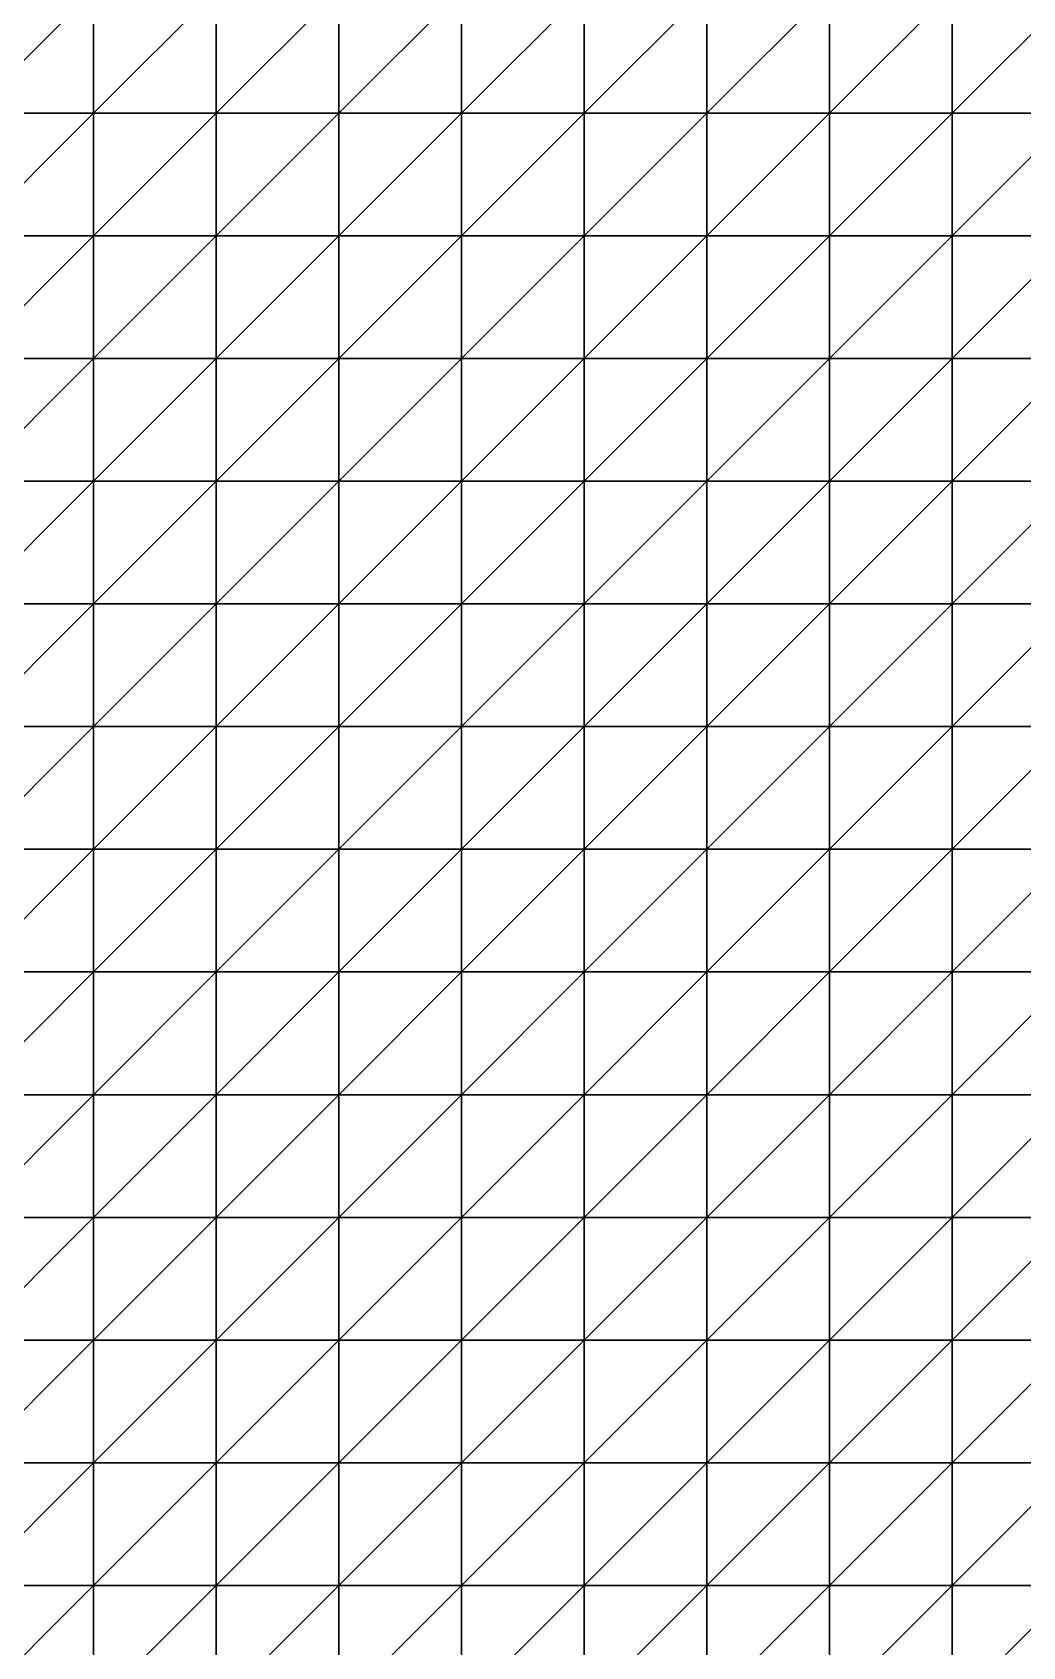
# Model space of a CAD drawing. Extents: x 292020 to 295740, y 4557680 to 4560040.
# Drawn here: x 294390 to 294551.5, y 4558790 to 4559053.2 of the extents above; entities that cross this region are included whole.
import ezdxf

# ---------------------------------------------------------------- set-up
doc = ezdxf.new("R2010")
doc.units = 0
doc.layers.add('RUN201_4_-_RUN201_NODOMAIN5_20X', color=7, linetype='CONTINUOUS')

msp = doc.modelspace()

# ---------------------------------------------------------------- linework, layer by layer
at = {"layer": 'RUN201_4_-_RUN201_NODOMAIN5_20X'}
for points in [[(294380, 4559060, 1800), (294380, 4559040, 1800), (294400, 4559060, 1800)], [(294400, 4559060, 1800), (294380, 4559040, 1800), (294400, 4559040, 1800)], [(294400, 4559060, 1940), (294380, 4559040, 1940), (294380, 4559060, 1940)], [(294400, 4559040, 1940), (294380, 4559040, 1940), (294400, 4559060, 1940)], [(294400, 4559060, 1800), (294400, 4559040, 1800), (294420, 4559060, 1800)], [(294420, 4559060, 1800), (294400, 4559040, 1800), (294420, 4559040, 1800)], [(294420, 4559060, 1940), (294400, 4559040, 1940), (294400, 4559060, 1940)], [(294420, 4559040, 1940), (294400, 4559040, 1940), (294420, 4559060, 1940)], [(294420, 4559060, 1800), (294420, 4559040, 1800), (294440, 4559060, 1800)], [(294440, 4559060, 1800), (294420, 4559040, 1800), (294440, 4559040, 1800)], [(294440, 4559060, 1940), (294420, 4559040, 1940), (294420, 4559060, 1940)], [(294440, 4559040, 1940), (294420, 4559040, 1940), (294440, 4559060, 1940)], [(294440, 4559060, 1800), (294440, 4559040, 1800), (294460, 4559060, 1800)], [(294460, 4559060, 1800), (294440, 4559040, 1800), (294460, 4559040, 1800)], [(294460, 4559060, 1940), (294440, 4559040, 1940), (294440, 4559060, 1940)], [(294460, 4559040, 1940), (294440, 4559040, 1940), (294460, 4559060, 1940)], [(294460, 4559060, 1800), (294460, 4559040, 1800), (294480, 4559060, 1800)], [(294480, 4559060, 1800), (294460, 4559040, 1800), (294480, 4559040, 1800)], [(294480, 4559060, 1940), (294460, 4559040, 1940), (294460, 4559060, 1940)], [(294480, 4559040, 1940), (294460, 4559040, 1940), (294480, 4559060, 1940)], [(294480, 4559060, 1800), (294480, 4559040, 1800), (294500, 4559060, 1800)], [(294500, 4559060, 1800), (294480, 4559040, 1800), (294500, 4559040, 1800)], [(294500, 4559060, 1940), (294480, 4559040, 1940), (294480, 4559060, 1940)], [(294500, 4559040, 1940), (294480, 4559040, 1940), (294500, 4559060, 1940)], [(294500, 4559060, 1800), (294500, 4559040, 1800), (294520, 4559060, 1800)], [(294520, 4559060, 1800), (294500, 4559040, 1800), (294520, 4559040, 1800)], [(294520, 4559060, 1940), (294500, 4559040, 1940), (294500, 4559060, 1940)], [(294520, 4559040, 1940), (294500, 4559040, 1940), (294520, 4559060, 1940)], [(294520, 4559060, 1800), (294520, 4559040, 1800), (294540, 4559060, 1800)], [(294540, 4559060, 1800), (294520, 4559040, 1800), (294540, 4559040, 1800)], [(294540, 4559060, 1940), (294520, 4559040, 1940), (294520, 4559060, 1940)], [(294540, 4559040, 1940), (294520, 4559040, 1940), (294540, 4559060, 1940)], [(294540, 4559060, 1800), (294540, 4559040, 1800), (294560, 4559060, 1800)], [(294560, 4559060, 1800), (294540, 4559040, 1800), (294560, 4559040, 1800)], [(294560, 4559060, 1940), (294540, 4559040, 1940), (294540, 4559060, 1940)], [(294560, 4559040, 1940), (294540, 4559040, 1940), (294560, 4559060, 1940)], [(294380, 4559040, 1780), (294380, 4559020, 1780), (294400, 4559040, 1780)], [(294400, 4559040, 1780), (294380, 4559020, 1780), (294400, 4559020, 1780)], [(294400, 4559040, 1780), (294380, 4559040, 1800), (294380, 4559040, 1780)], [(294400, 4559040, 1800), (294380, 4559040, 1800), (294400, 4559040, 1780)], [(294400, 4559040, 1940), (294380, 4559020, 1940), (294380, 4559040, 1940)], [(294400, 4559020, 1940), (294380, 4559020, 1940), (294400, 4559040, 1940)], [(294400, 4559040, 1780), (294400, 4559020, 1780), (294420, 4559040, 1780)], [(294420, 4559040, 1780), (294400, 4559020, 1780), (294420, 4559020, 1780)], [(294420, 4559040, 1780), (294400, 4559040, 1800), (294400, 4559040, 1780)], [(294420, 4559040, 1800), (294400, 4559040, 1800), (294420, 4559040, 1780)], [(294420, 4559040, 1940), (294400, 4559020, 1940), (294400, 4559040, 1940)], [(294420, 4559020, 1940), (294400, 4559020, 1940), (294420, 4559040, 1940)], [(294420, 4559040, 1780), (294420, 4559020, 1780), (294440, 4559040, 1780)], [(294440, 4559040, 1780), (294420, 4559020, 1780), (294440, 4559020, 1780)], [(294440, 4559040, 1780), (294420, 4559040, 1800), (294420, 4559040, 1780)], [(294440, 4559040, 1800), (294420, 4559040, 1800), (294440, 4559040, 1780)], [(294440, 4559040, 1940), (294420, 4559020, 1940), (294420, 4559040, 1940)], [(294440, 4559020, 1940), (294420, 4559020, 1940), (294440, 4559040, 1940)], [(294440, 4559040, 1780), (294440, 4559020, 1780), (294460, 4559040, 1780)], [(294460, 4559040, 1780), (294440, 4559020, 1780), (294460, 4559020, 1780)], [(294460, 4559040, 1780), (294440, 4559040, 1800), (294440, 4559040, 1780)], [(294460, 4559040, 1800), (294440, 4559040, 1800), (294460, 4559040, 1780)], [(294460, 4559040, 1940), (294440, 4559020, 1940), (294440, 4559040, 1940)], [(294460, 4559020, 1940), (294440, 4559020, 1940), (294460, 4559040, 1940)], [(294460, 4559040, 1780), (294460, 4559020, 1780), (294480, 4559040, 1780)], [(294480, 4559040, 1780), (294460, 4559020, 1780), (294480, 4559020, 1780)], [(294480, 4559040, 1780), (294460, 4559040, 1800), (294460, 4559040, 1780)], [(294480, 4559040, 1800), (294460, 4559040, 1800), (294480, 4559040, 1780)], [(294480, 4559040, 1940), (294460, 4559020, 1940), (294460, 4559040, 1940)], [(294480, 4559020, 1940), (294460, 4559020, 1940), (294480, 4559040, 1940)], [(294480, 4559040, 1780), (294480, 4559020, 1780), (294500, 4559040, 1780)], [(294500, 4559040, 1780), (294480, 4559020, 1780), (294500, 4559020, 1780)], [(294500, 4559040, 1780), (294480, 4559040, 1800), (294480, 4559040, 1780)], [(294500, 4559040, 1800), (294480, 4559040, 1800), (294500, 4559040, 1780)], [(294500, 4559040, 1940), (294480, 4559020, 1940), (294480, 4559040, 1940)], [(294500, 4559020, 1940), (294480, 4559020, 1940), (294500, 4559040, 1940)], [(294500, 4559020, 1780), (294500, 4559020, 1800), (294500, 4559040, 1780)], [(294500, 4559040, 1780), (294500, 4559020, 1800), (294500, 4559040, 1800)], [(294500, 4559040, 1800), (294500, 4559020, 1800), (294520, 4559040, 1800)], [(294520, 4559040, 1800), (294500, 4559020, 1800), (294520, 4559020, 1800)], [(294520, 4559040, 1940), (294500, 4559020, 1940), (294500, 4559040, 1940)], [(294520, 4559020, 1940), (294500, 4559020, 1940), (294520, 4559040, 1940)], [(294520, 4559040, 1800), (294520, 4559020, 1800), (294540, 4559040, 1800)], [(294540, 4559040, 1800), (294520, 4559020, 1800), (294540, 4559020, 1800)], [(294540, 4559040, 1940), (294520, 4559020, 1940), (294520, 4559040, 1940)], [(294540, 4559020, 1940), (294520, 4559020, 1940), (294540, 4559040, 1940)], [(294540, 4559040, 1800), (294540, 4559020, 1800), (294560, 4559040, 1800)], [(294560, 4559040, 1800), (294540, 4559020, 1800), (294560, 4559020, 1800)], [(294560, 4559040, 1940), (294540, 4559020, 1940), (294540, 4559040, 1940)], [(294560, 4559020, 1940), (294540, 4559020, 1940), (294560, 4559040, 1940)], [(294380, 4559020, 1780), (294380, 4559000, 1780), (294400, 4559020, 1780)], [(294400, 4559020, 1780), (294380, 4559000, 1780), (294400, 4559000, 1780)], [(294400, 4559020, 1940), (294380, 4559000, 1940), (294380, 4559020, 1940)], [(294400, 4559000, 1940), (294380, 4559000, 1940), (294400, 4559020, 1940)], [(294400, 4559020, 1780), (294400, 4559000, 1780), (294420, 4559020, 1780)], [(294420, 4559020, 1780), (294400, 4559000, 1780), (294420, 4559000, 1780)], [(294420, 4559020, 1940), (294400, 4559000, 1940), (294400, 4559020, 1940)], [(294420, 4559000, 1940), (294400, 4559000, 1940), (294420, 4559020, 1940)], [(294420, 4559000, 1780), (294420, 4559000, 1800), (294420, 4559020, 1780)], [(294420, 4559020, 1780), (294420, 4559000, 1800), (294420, 4559020, 1800)], [(294420, 4559020, 1780), (294420, 4559020, 1800), (294440, 4559020, 1780)], [(294440, 4559020, 1780), (294420, 4559020, 1800), (294440, 4559020, 1800)], [(294420, 4559020, 1800), (294420, 4559000, 1800), (294440, 4559020, 1800)], [(294440, 4559020, 1800), (294420, 4559000, 1800), (294440, 4559000, 1800)], [(294440, 4559020, 1940), (294420, 4559000, 1940), (294420, 4559020, 1940)], [(294440, 4559000, 1940), (294420, 4559000, 1940), (294440, 4559020, 1940)], [(294440, 4559020, 1780), (294440, 4559020, 1800), (294460, 4559020, 1780)], [(294460, 4559020, 1780), (294440, 4559020, 1800), (294460, 4559020, 1800)], [(294440, 4559020, 1800), (294440, 4559000, 1800), (294460, 4559020, 1800)], [(294460, 4559020, 1800), (294440, 4559000, 1800), (294460, 4559000, 1800)], [(294460, 4559020, 1940), (294440, 4559000, 1940), (294440, 4559020, 1940)], [(294460, 4559000, 1940), (294440, 4559000, 1940), (294460, 4559020, 1940)], [(294460, 4559020, 1780), (294460, 4559020, 1800), (294480, 4559020, 1780)], [(294480, 4559020, 1780), (294460, 4559020, 1800), (294480, 4559020, 1800)], [(294460, 4559020, 1800), (294460, 4559000, 1800), (294480, 4559020, 1800)], [(294480, 4559020, 1800), (294460, 4559000, 1800), (294480, 4559000, 1800)], [(294480, 4559020, 1940), (294460, 4559000, 1940), (294460, 4559020, 1940)], [(294480, 4559000, 1940), (294460, 4559000, 1940), (294480, 4559020, 1940)], [(294480, 4559020, 1780), (294480, 4559020, 1800), (294500, 4559020, 1780)], [(294500, 4559020, 1780), (294480, 4559020, 1800), (294500, 4559020, 1800)], [(294480, 4559020, 1800), (294480, 4559000, 1800), (294500, 4559020, 1800)], [(294500, 4559020, 1800), (294480, 4559000, 1800), (294500, 4559000, 1800)], [(294500, 4559020, 1940), (294480, 4559000, 1940), (294480, 4559020, 1940)], [(294500, 4559000, 1940), (294480, 4559000, 1940), (294500, 4559020, 1940)], [(294500, 4559020, 1800), (294500, 4559000, 1800), (294520, 4559020, 1800)], [(294520, 4559020, 1800), (294500, 4559000, 1800), (294520, 4559000, 1800)], [(294520, 4559020, 1940), (294500, 4559000, 1940), (294500, 4559020, 1940)], [(294520, 4559000, 1940), (294500, 4559000, 1940), (294520, 4559020, 1940)], [(294520, 4559020, 1800), (294520, 4559000, 1800), (294540, 4559020, 1800)], [(294540, 4559020, 1800), (294520, 4559000, 1800), (294540, 4559000, 1800)], [(294540, 4559020, 1940), (294520, 4559000, 1940), (294520, 4559020, 1940)], [(294540, 4559000, 1940), (294520, 4559000, 1940), (294540, 4559020, 1940)], [(294540, 4559020, 1800), (294540, 4559000, 1800), (294560, 4559020, 1800)], [(294560, 4559020, 1800), (294540, 4559000, 1800), (294560, 4559000, 1800)], [(294560, 4559020, 1940), (294540, 4559000, 1940), (294540, 4559020, 1940)], [(294560, 4559000, 1940), (294540, 4559000, 1940), (294560, 4559020, 1940)], [(294380, 4559000, 1780), (294380, 4558980, 1780), (294400, 4559000, 1780)], [(294400, 4559000, 1780), (294380, 4558980, 1780), (294400, 4558980, 1780)], [(294400, 4559000, 1940), (294380, 4558980, 1940), (294380, 4559000, 1940)], [(294400, 4558980, 1940), (294380, 4558980, 1940), (294400, 4559000, 1940)], [(294400, 4559000, 1780), (294400, 4558980, 1780), (294420, 4559000, 1780)], [(294420, 4559000, 1780), (294400, 4558980, 1780), (294420, 4558980, 1780)], [(294420, 4559000, 1940), (294400, 4558980, 1940), (294400, 4559000, 1940)], [(294420, 4558980, 1940), (294400, 4558980, 1940), (294420, 4559000, 1940)], [(294420, 4559000, 1780), (294420, 4558980, 1780), (294440, 4559000, 1780)], [(294440, 4559000, 1780), (294420, 4558980, 1780), (294440, 4558980, 1780)], [(294440, 4559000, 1780), (294420, 4559000, 1800), (294420, 4559000, 1780)], [(294440, 4559000, 1800), (294420, 4559000, 1800), (294440, 4559000, 1780)], [(294440, 4559000, 1940), (294420, 4558980, 1940), (294420, 4559000, 1940)], [(294440, 4558980, 1940), (294420, 4558980, 1940), (294440, 4559000, 1940)], [(294440, 4559000, 1780), (294440, 4558980, 1780), (294460, 4559000, 1780)], [(294460, 4559000, 1780), (294440, 4558980, 1780), (294460, 4558980, 1780)], [(294460, 4559000, 1780), (294440, 4559000, 1800), (294440, 4559000, 1780)], [(294460, 4559000, 1800), (294440, 4559000, 1800), (294460, 4559000, 1780)], [(294460, 4559000, 1940), (294440, 4558980, 1940), (294440, 4559000, 1940)], [(294460, 4558980, 1940), (294440, 4558980, 1940), (294460, 4559000, 1940)], [(294460, 4559000, 1780), (294460, 4558980, 1780), (294480, 4559000, 1780)], [(294480, 4559000, 1780), (294460, 4558980, 1780), (294480, 4558980, 1780)], [(294480, 4559000, 1780), (294460, 4559000, 1800), (294460, 4559000, 1780)], [(294480, 4559000, 1800), (294460, 4559000, 1800), (294480, 4559000, 1780)], [(294480, 4559000, 1940), (294460, 4558980, 1940), (294460, 4559000, 1940)], [(294480, 4558980, 1940), (294460, 4558980, 1940), (294480, 4559000, 1940)], [(294480, 4559000, 1780), (294480, 4558980, 1780), (294500, 4559000, 1780)], [(294500, 4559000, 1780), (294480, 4558980, 1780), (294500, 4558980, 1780)], [(294500, 4559000, 1780), (294480, 4559000, 1800), (294480, 4559000, 1780)], [(294500, 4559000, 1800), (294480, 4559000, 1800), (294500, 4559000, 1780)], [(294500, 4559000, 1940), (294480, 4558980, 1940), (294480, 4559000, 1940)], [(294500, 4558980, 1940), (294480, 4558980, 1940), (294500, 4559000, 1940)], [(294500, 4559000, 1780), (294500, 4558980, 1780), (294520, 4559000, 1780)], [(294520, 4559000, 1780), (294500, 4558980, 1780), (294520, 4558980, 1780)], [(294520, 4559000, 1780), (294500, 4559000, 1800), (294500, 4559000, 1780)], [(294520, 4559000, 1800), (294500, 4559000, 1800), (294520, 4559000, 1780)], [(294520, 4559000, 1940), (294500, 4558980, 1940), (294500, 4559000, 1940)], [(294520, 4558980, 1940), (294500, 4558980, 1940), (294520, 4559000, 1940)], [(294520, 4558980, 1780), (294520, 4558980, 1800), (294520, 4559000, 1780)], [(294520, 4559000, 1780), (294520, 4558980, 1800), (294520, 4559000, 1800)], [(294520, 4559000, 1800), (294520, 4558980, 1800), (294540, 4559000, 1800)], [(294540, 4559000, 1800), (294520, 4558980, 1800), (294540, 4558980, 1800)], [(294540, 4559000, 1940), (294520, 4558980, 1940), (294520, 4559000, 1940)], [(294540, 4558980, 1940), (294520, 4558980, 1940), (294540, 4559000, 1940)], [(294540, 4559000, 1800), (294540, 4558980, 1800), (294560, 4559000, 1800)], [(294560, 4559000, 1800), (294540, 4558980, 1800), (294560, 4558980, 1800)], [(294560, 4559000, 1940), (294540, 4558980, 1940), (294540, 4559000, 1940)], [(294560, 4558980, 1940), (294540, 4558980, 1940), (294560, 4559000, 1940)], [(294380, 4558980, 1780), (294380, 4558960, 1780), (294400, 4558980, 1780)], [(294400, 4558980, 1780), (294380, 4558960, 1780), (294400, 4558960, 1780)], [(294400, 4558980, 1940), (294380, 4558960, 1940), (294380, 4558980, 1940)], [(294400, 4558960, 1940), (294380, 4558960, 1940), (294400, 4558980, 1940)], [(294400, 4558980, 1780), (294400, 4558960, 1780), (294420, 4558980, 1780)], [(294420, 4558980, 1780), (294400, 4558960, 1780), (294420, 4558960, 1780)], [(294420, 4558980, 1940), (294400, 4558960, 1940), (294400, 4558980, 1940)], [(294420, 4558960, 1940), (294400, 4558960, 1940), (294420, 4558980, 1940)], [(294420, 4558980, 1780), (294420, 4558960, 1780), (294440, 4558980, 1780)], [(294440, 4558980, 1780), (294420, 4558960, 1780), (294440, 4558960, 1780)], [(294440, 4558980, 1940), (294420, 4558960, 1940), (294420, 4558980, 1940)], [(294440, 4558960, 1940), (294420, 4558960, 1940), (294440, 4558980, 1940)], [(294440, 4558980, 1780), (294440, 4558960, 1780), (294460, 4558980, 1780)], [(294460, 4558980, 1780), (294440, 4558960, 1780), (294460, 4558960, 1780)], [(294460, 4558980, 1940), (294440, 4558960, 1940), (294440, 4558980, 1940)], [(294460, 4558960, 1940), (294440, 4558960, 1940), (294460, 4558980, 1940)], [(294460, 4558980, 1780), (294460, 4558960, 1780), (294480, 4558980, 1780)], [(294480, 4558980, 1780), (294460, 4558960, 1780), (294480, 4558960, 1780)], [(294480, 4558980, 1940), (294460, 4558960, 1940), (294460, 4558980, 1940)], [(294480, 4558960, 1940), (294460, 4558960, 1940), (294480, 4558980, 1940)], [(294480, 4558980, 1780), (294480, 4558960, 1780), (294500, 4558980, 1780)], [(294500, 4558980, 1780), (294480, 4558960, 1780), (294500, 4558960, 1780)], [(294500, 4558980, 1940), (294480, 4558960, 1940), (294480, 4558980, 1940)], [(294500, 4558960, 1940), (294480, 4558960, 1940), (294500, 4558980, 1940)], [(294500, 4558980, 1780), (294500, 4558960, 1780), (294520, 4558980, 1780)], [(294520, 4558980, 1780), (294500, 4558960, 1780), (294520, 4558960, 1780)], [(294520, 4558980, 1940), (294500, 4558960, 1940), (294500, 4558980, 1940)], [(294520, 4558960, 1940), (294500, 4558960, 1940), (294520, 4558980, 1940)], [(294520, 4558980, 1780), (294520, 4558960, 1780), (294540, 4558980, 1780)], [(294540, 4558980, 1780), (294520, 4558960, 1780), (294540, 4558960, 1780)], [(294540, 4558980, 1780), (294520, 4558980, 1800), (294520, 4558980, 1780)], [(294540, 4558980, 1800), (294520, 4558980, 1800), (294540, 4558980, 1780)], [(294540, 4558980, 1940), (294520, 4558960, 1940), (294520, 4558980, 1940)], [(294540, 4558960, 1940), (294520, 4558960, 1940), (294540, 4558980, 1940)], [(294540, 4558980, 1780), (294540, 4558960, 1780), (294560, 4558980, 1780)], [(294560, 4558980, 1780), (294540, 4558960, 1780), (294560, 4558960, 1780)], [(294560, 4558980, 1780), (294540, 4558980, 1800), (294540, 4558980, 1780)], [(294560, 4558980, 1800), (294540, 4558980, 1800), (294560, 4558980, 1780)], [(294560, 4558980, 1940), (294540, 4558960, 1940), (294540, 4558980, 1940)], [(294560, 4558960, 1940), (294540, 4558960, 1940), (294560, 4558980, 1940)], [(294380, 4558960, 1780), (294380, 4558940, 1780), (294400, 4558960, 1780)], [(294400, 4558960, 1780), (294380, 4558940, 1780), (294400, 4558940, 1780)], [(294400, 4558960, 1940), (294380, 4558940, 1940), (294380, 4558960, 1940)], [(294400, 4558940, 1940), (294380, 4558940, 1940), (294400, 4558960, 1940)], [(294400, 4558960, 1780), (294400, 4558940, 1780), (294420, 4558960, 1780)], [(294420, 4558960, 1780), (294400, 4558940, 1780), (294420, 4558940, 1780)], [(294420, 4558960, 1940), (294400, 4558940, 1940), (294400, 4558960, 1940)], [(294420, 4558940, 1940), (294400, 4558940, 1940), (294420, 4558960, 1940)], [(294420, 4558960, 1780), (294420, 4558940, 1780), (294440, 4558960, 1780)], [(294440, 4558960, 1780), (294420, 4558940, 1780), (294440, 4558940, 1780)], [(294440, 4558960, 1940), (294420, 4558940, 1940), (294420, 4558960, 1940)], [(294440, 4558940, 1940), (294420, 4558940, 1940), (294440, 4558960, 1940)], [(294440, 4558960, 1780), (294440, 4558940, 1780), (294460, 4558960, 1780)], [(294460, 4558960, 1780), (294440, 4558940, 1780), (294460, 4558940, 1780)], [(294460, 4558960, 1940), (294440, 4558940, 1940), (294440, 4558960, 1940)], [(294460, 4558940, 1940), (294440, 4558940, 1940), (294460, 4558960, 1940)], [(294460, 4558960, 1780), (294460, 4558940, 1780), (294480, 4558960, 1780)], [(294480, 4558960, 1780), (294460, 4558940, 1780), (294480, 4558940, 1780)], [(294480, 4558960, 1940), (294460, 4558940, 1940), (294460, 4558960, 1940)], [(294480, 4558940, 1940), (294460, 4558940, 1940), (294480, 4558960, 1940)], [(294480, 4558960, 1780), (294480, 4558940, 1780), (294500, 4558960, 1780)], [(294500, 4558960, 1780), (294480, 4558940, 1780), (294500, 4558940, 1780)], [(294500, 4558960, 1940), (294480, 4558940, 1940), (294480, 4558960, 1940)], [(294500, 4558940, 1940), (294480, 4558940, 1940), (294500, 4558960, 1940)], [(294500, 4558960, 1780), (294500, 4558940, 1780), (294520, 4558960, 1780)], [(294520, 4558960, 1780), (294500, 4558940, 1780), (294520, 4558940, 1780)], [(294520, 4558960, 1940), (294500, 4558940, 1940), (294500, 4558960, 1940)], [(294520, 4558940, 1940), (294500, 4558940, 1940), (294520, 4558960, 1940)], [(294520, 4558960, 1780), (294520, 4558940, 1780), (294540, 4558960, 1780)], [(294540, 4558960, 1780), (294520, 4558940, 1780), (294540, 4558940, 1780)], [(294540, 4558960, 1940), (294520, 4558940, 1940), (294520, 4558960, 1940)], [(294540, 4558940, 1940), (294520, 4558940, 1940), (294540, 4558960, 1940)], [(294540, 4558960, 1780), (294540, 4558940, 1780), (294560, 4558960, 1780)], [(294560, 4558960, 1780), (294540, 4558940, 1780), (294560, 4558940, 1780)], [(294560, 4558960, 1940), (294540, 4558940, 1940), (294540, 4558960, 1940)], [(294560, 4558940, 1940), (294540, 4558940, 1940), (294560, 4558960, 1940)], [(294380, 4558940, 1780), (294380, 4558920, 1780), (294400, 4558940, 1780)], [(294400, 4558940, 1780), (294380, 4558920, 1780), (294400, 4558920, 1780)], [(294400, 4558940, 1940), (294380, 4558920, 1940), (294380, 4558940, 1940)], [(294400, 4558920, 1940), (294380, 4558920, 1940), (294400, 4558940, 1940)], [(294400, 4558920, 1780), (294400, 4558920, 1800), (294400, 4558940, 1780)], [(294400, 4558940, 1780), (294400, 4558920, 1800), (294400, 4558940, 1800)], [(294400, 4558940, 1780), (294400, 4558940, 1800), (294420, 4558940, 1780)], [(294420, 4558940, 1780), (294400, 4558940, 1800), (294420, 4558940, 1800)], [(294400, 4558940, 1800), (294400, 4558920, 1800), (294420, 4558940, 1800)], [(294420, 4558940, 1800), (294400, 4558920, 1800), (294420, 4558920, 1800)], [(294420, 4558940, 1940), (294400, 4558920, 1940), (294400, 4558940, 1940)], [(294420, 4558920, 1940), (294400, 4558920, 1940), (294420, 4558940, 1940)], [(294420, 4558940, 1780), (294420, 4558940, 1800), (294440, 4558940, 1780)], [(294440, 4558940, 1780), (294420, 4558940, 1800), (294440, 4558940, 1800)], [(294420, 4558940, 1800), (294420, 4558920, 1800), (294440, 4558940, 1800)], [(294440, 4558940, 1800), (294420, 4558920, 1800), (294440, 4558920, 1800)], [(294440, 4558940, 1940), (294420, 4558920, 1940), (294420, 4558940, 1940)], [(294440, 4558920, 1940), (294420, 4558920, 1940), (294440, 4558940, 1940)], [(294440, 4558940, 1780), (294440, 4558940, 1800), (294460, 4558940, 1780)], [(294460, 4558940, 1780), (294440, 4558940, 1800), (294460, 4558940, 1800)], [(294440, 4558940, 1800), (294440, 4558920, 1800), (294460, 4558940, 1800)], [(294460, 4558940, 1800), (294440, 4558920, 1800), (294460, 4558920, 1800)], [(294460, 4558940, 1940), (294440, 4558920, 1940), (294440, 4558940, 1940)], [(294460, 4558920, 1940), (294440, 4558920, 1940), (294460, 4558940, 1940)], [(294460, 4558940, 1780), (294460, 4558940, 1800), (294480, 4558940, 1780)], [(294480, 4558940, 1780), (294460, 4558940, 1800), (294480, 4558940, 1800)], [(294460, 4558940, 1800), (294460, 4558920, 1800), (294480, 4558940, 1800)], [(294480, 4558940, 1800), (294460, 4558920, 1800), (294480, 4558920, 1800)], [(294480, 4558940, 1940), (294460, 4558920, 1940), (294460, 4558940, 1940)], [(294480, 4558920, 1940), (294460, 4558920, 1940), (294480, 4558940, 1940)], [(294480, 4558940, 1780), (294480, 4558940, 1800), (294500, 4558940, 1780)], [(294500, 4558940, 1780), (294480, 4558940, 1800), (294500, 4558940, 1800)], [(294480, 4558940, 1800), (294480, 4558920, 1800), (294500, 4558940, 1800)], [(294500, 4558940, 1800), (294480, 4558920, 1800), (294500, 4558920, 1800)], [(294500, 4558940, 1940), (294480, 4558920, 1940), (294480, 4558940, 1940)], [(294500, 4558920, 1940), (294480, 4558920, 1940), (294500, 4558940, 1940)], [(294500, 4558940, 1780), (294500, 4558940, 1800), (294520, 4558940, 1780)], [(294520, 4558940, 1780), (294500, 4558940, 1800), (294520, 4558940, 1800)], [(294500, 4558940, 1800), (294500, 4558920, 1800), (294520, 4558940, 1800)], [(294520, 4558940, 1800), (294500, 4558920, 1800), (294520, 4558920, 1800)], [(294520, 4558940, 1940), (294500, 4558920, 1940), (294500, 4558940, 1940)], [(294520, 4558920, 1940), (294500, 4558920, 1940), (294520, 4558940, 1940)], [(294520, 4558940, 1780), (294520, 4558940, 1800), (294540, 4558940, 1780)], [(294540, 4558940, 1780), (294520, 4558940, 1800), (294540, 4558940, 1800)], [(294520, 4558940, 1800), (294520, 4558920, 1800), (294540, 4558940, 1800)], [(294540, 4558940, 1800), (294520, 4558920, 1800), (294540, 4558920, 1800)], [(294540, 4558940, 1940), (294520, 4558920, 1940), (294520, 4558940, 1940)], [(294540, 4558920, 1940), (294520, 4558920, 1940), (294540, 4558940, 1940)], [(294540, 4558940, 1780), (294540, 4558940, 1800), (294560, 4558940, 1780)], [(294560, 4558940, 1780), (294540, 4558940, 1800), (294560, 4558940, 1800)], [(294540, 4558940, 1800), (294540, 4558920, 1800), (294560, 4558940, 1800)], [(294560, 4558940, 1800), (294540, 4558920, 1800), (294560, 4558920, 1800)], [(294560, 4558940, 1940), (294540, 4558920, 1940), (294540, 4558940, 1940)], [(294560, 4558920, 1940), (294540, 4558920, 1940), (294560, 4558940, 1940)], [(294380, 4558920, 1780), (294380, 4558920, 1800), (294400, 4558920, 1780)], [(294400, 4558920, 1780), (294380, 4558920, 1800), (294400, 4558920, 1800)], [(294380, 4558920, 1800), (294380, 4558900, 1800), (294400, 4558920, 1800)], [(294400, 4558920, 1800), (294380, 4558900, 1800), (294400, 4558900, 1800)], [(294400, 4558920, 1940), (294380, 4558900, 1940), (294380, 4558920, 1940)], [(294400, 4558900, 1940), (294380, 4558900, 1940), (294400, 4558920, 1940)], [(294400, 4558920, 1800), (294400, 4558900, 1800), (294420, 4558920, 1800)], [(294420, 4558920, 1800), (294400, 4558900, 1800), (294420, 4558900, 1800)], [(294420, 4558920, 1940), (294400, 4558900, 1940), (294400, 4558920, 1940)], [(294420, 4558900, 1940), (294400, 4558900, 1940), (294420, 4558920, 1940)], [(294420, 4558920, 1800), (294420, 4558900, 1800), (294440, 4558920, 1800)], [(294440, 4558920, 1800), (294420, 4558900, 1800), (294440, 4558900, 1800)], [(294440, 4558920, 1940), (294420, 4558900, 1940), (294420, 4558920, 1940)], [(294440, 4558900, 1940), (294420, 4558900, 1940), (294440, 4558920, 1940)], [(294440, 4558920, 1800), (294440, 4558900, 1800), (294460, 4558920, 1800)], [(294460, 4558920, 1800), (294440, 4558900, 1800), (294460, 4558900, 1800)], [(294460, 4558920, 1940), (294440, 4558900, 1940), (294440, 4558920, 1940)], [(294460, 4558900, 1940), (294440, 4558900, 1940), (294460, 4558920, 1940)], [(294460, 4558920, 1800), (294460, 4558900, 1800), (294480, 4558920, 1800)], [(294480, 4558920, 1800), (294460, 4558900, 1800), (294480, 4558900, 1800)], [(294480, 4558920, 1940), (294460, 4558900, 1940), (294460, 4558920, 1940)], [(294480, 4558900, 1940), (294460, 4558900, 1940), (294480, 4558920, 1940)], [(294480, 4558920, 1800), (294480, 4558900, 1800), (294500, 4558920, 1800)], [(294500, 4558920, 1800), (294480, 4558900, 1800), (294500, 4558900, 1800)], [(294500, 4558920, 1940), (294480, 4558900, 1940), (294480, 4558920, 1940)], [(294500, 4558900, 1940), (294480, 4558900, 1940), (294500, 4558920, 1940)], [(294500, 4558920, 1800), (294500, 4558900, 1800), (294520, 4558920, 1800)], [(294520, 4558920, 1800), (294500, 4558900, 1800), (294520, 4558900, 1800)], [(294520, 4558920, 1940), (294500, 4558900, 1940), (294500, 4558920, 1940)], [(294520, 4558900, 1940), (294500, 4558900, 1940), (294520, 4558920, 1940)], [(294520, 4558920, 1800), (294520, 4558900, 1800), (294540, 4558920, 1800)], [(294540, 4558920, 1800), (294520, 4558900, 1800), (294540, 4558900, 1800)], [(294540, 4558920, 1940), (294520, 4558900, 1940), (294520, 4558920, 1940)], [(294540, 4558900, 1940), (294520, 4558900, 1940), (294540, 4558920, 1940)], [(294540, 4558920, 1800), (294540, 4558900, 1800), (294560, 4558920, 1800)], [(294560, 4558920, 1800), (294540, 4558900, 1800), (294560, 4558900, 1800)], [(294560, 4558920, 1940), (294540, 4558900, 1940), (294540, 4558920, 1940)], [(294560, 4558900, 1940), (294540, 4558900, 1940), (294560, 4558920, 1940)], [(294380, 4558900, 1800), (294380, 4558880, 1800), (294400, 4558900, 1800)], [(294400, 4558900, 1800), (294380, 4558880, 1800), (294400, 4558880, 1800)], [(294400, 4558900, 1940), (294380, 4558880, 1940), (294380, 4558900, 1940)], [(294400, 4558880, 1940), (294380, 4558880, 1940), (294400, 4558900, 1940)], [(294400, 4558900, 1800), (294400, 4558880, 1800), (294420, 4558900, 1800)], [(294420, 4558900, 1800), (294400, 4558880, 1800), (294420, 4558880, 1800)], [(294420, 4558900, 1940), (294400, 4558880, 1940), (294400, 4558900, 1940)], [(294420, 4558880, 1940), (294400, 4558880, 1940), (294420, 4558900, 1940)], [(294420, 4558900, 1800), (294420, 4558880, 1800), (294440, 4558900, 1800)], [(294440, 4558900, 1800), (294420, 4558880, 1800), (294440, 4558880, 1800)], [(294440, 4558900, 1940), (294420, 4558880, 1940), (294420, 4558900, 1940)], [(294440, 4558880, 1940), (294420, 4558880, 1940), (294440, 4558900, 1940)], [(294440, 4558900, 1800), (294440, 4558880, 1800), (294460, 4558900, 1800)], [(294460, 4558900, 1800), (294440, 4558880, 1800), (294460, 4558880, 1800)], [(294460, 4558900, 1940), (294440, 4558880, 1940), (294440, 4558900, 1940)], [(294460, 4558880, 1940), (294440, 4558880, 1940), (294460, 4558900, 1940)], [(294460, 4558900, 1780), (294460, 4558880, 1780), (294480, 4558900, 1780)], [(294480, 4558900, 1780), (294460, 4558880, 1780), (294480, 4558880, 1780)], [(294480, 4558900, 1780), (294460, 4558900, 1800), (294460, 4558900, 1780)], [(294480, 4558900, 1800), (294460, 4558900, 1800), (294480, 4558900, 1780)], [(294460, 4558900, 1780), (294460, 4558880, 1800), (294460, 4558880, 1780)], [(294460, 4558900, 1800), (294460, 4558880, 1800), (294460, 4558900, 1780)], [(294480, 4558900, 1940), (294460, 4558880, 1940), (294460, 4558900, 1940)], [(294480, 4558880, 1940), (294460, 4558880, 1940), (294480, 4558900, 1940)], [(294480, 4558900, 1780), (294480, 4558880, 1780), (294500, 4558900, 1780)], [(294500, 4558900, 1780), (294480, 4558880, 1780), (294500, 4558880, 1780)], [(294500, 4558900, 1780), (294480, 4558900, 1800), (294480, 4558900, 1780)], [(294500, 4558900, 1800), (294480, 4558900, 1800), (294500, 4558900, 1780)], [(294500, 4558900, 1940), (294480, 4558880, 1940), (294480, 4558900, 1940)], [(294500, 4558880, 1940), (294480, 4558880, 1940), (294500, 4558900, 1940)], [(294500, 4558900, 1780), (294500, 4558880, 1780), (294520, 4558900, 1780)], [(294520, 4558900, 1780), (294500, 4558880, 1780), (294520, 4558880, 1780)], [(294520, 4558900, 1780), (294500, 4558900, 1800), (294500, 4558900, 1780)], [(294520, 4558900, 1800), (294500, 4558900, 1800), (294520, 4558900, 1780)], [(294520, 4558900, 1940), (294500, 4558880, 1940), (294500, 4558900, 1940)], [(294520, 4558880, 1940), (294500, 4558880, 1940), (294520, 4558900, 1940)], [(294520, 4558900, 1780), (294520, 4558880, 1780), (294540, 4558900, 1780)], [(294540, 4558900, 1780), (294520, 4558880, 1780), (294540, 4558880, 1780)], [(294540, 4558900, 1780), (294520, 4558900, 1800), (294520, 4558900, 1780)], [(294540, 4558900, 1800), (294520, 4558900, 1800), (294540, 4558900, 1780)], [(294540, 4558900, 1940), (294520, 4558880, 1940), (294520, 4558900, 1940)], [(294540, 4558880, 1940), (294520, 4558880, 1940), (294540, 4558900, 1940)], [(294540, 4558900, 1780), (294540, 4558880, 1780), (294560, 4558900, 1780)], [(294560, 4558900, 1780), (294540, 4558880, 1780), (294560, 4558880, 1780)], [(294560, 4558900, 1780), (294540, 4558900, 1800), (294540, 4558900, 1780)], [(294560, 4558900, 1800), (294540, 4558900, 1800), (294560, 4558900, 1780)], [(294560, 4558900, 1940), (294540, 4558880, 1940), (294540, 4558900, 1940)], [(294560, 4558880, 1940), (294540, 4558880, 1940), (294560, 4558900, 1940)], [(294380, 4558880, 1780), (294380, 4558860, 1780), (294400, 4558880, 1780)], [(294400, 4558880, 1780), (294380, 4558860, 1780), (294400, 4558860, 1780)], [(294400, 4558880, 1780), (294380, 4558880, 1800), (294380, 4558880, 1780)], [(294400, 4558880, 1800), (294380, 4558880, 1800), (294400, 4558880, 1780)], [(294400, 4558880, 1940), (294380, 4558860, 1940), (294380, 4558880, 1940)], [(294400, 4558860, 1940), (294380, 4558860, 1940), (294400, 4558880, 1940)], [(294400, 4558880, 1780), (294400, 4558860, 1780), (294420, 4558880, 1780)], [(294420, 4558880, 1780), (294400, 4558860, 1780), (294420, 4558860, 1780)], [(294420, 4558880, 1780), (294400, 4558880, 1800), (294400, 4558880, 1780)], [(294420, 4558880, 1800), (294400, 4558880, 1800), (294420, 4558880, 1780)], [(294420, 4558880, 1940), (294400, 4558860, 1940), (294400, 4558880, 1940)], [(294420, 4558860, 1940), (294400, 4558860, 1940), (294420, 4558880, 1940)], [(294420, 4558880, 1780), (294420, 4558860, 1780), (294440, 4558880, 1780)], [(294440, 4558880, 1780), (294420, 4558860, 1780), (294440, 4558860, 1780)], [(294440, 4558880, 1780), (294420, 4558880, 1800), (294420, 4558880, 1780)], [(294440, 4558880, 1800), (294420, 4558880, 1800), (294440, 4558880, 1780)], [(294440, 4558880, 1940), (294420, 4558860, 1940), (294420, 4558880, 1940)], [(294440, 4558860, 1940), (294420, 4558860, 1940), (294440, 4558880, 1940)], [(294440, 4558880, 1780), (294440, 4558860, 1780), (294460, 4558880, 1780)], [(294460, 4558880, 1780), (294440, 4558860, 1780), (294460, 4558860, 1780)], [(294460, 4558880, 1780), (294440, 4558880, 1800), (294440, 4558880, 1780)], [(294460, 4558880, 1800), (294440, 4558880, 1800), (294460, 4558880, 1780)], [(294460, 4558880, 1940), (294440, 4558860, 1940), (294440, 4558880, 1940)], [(294460, 4558860, 1940), (294440, 4558860, 1940), (294460, 4558880, 1940)], [(294460, 4558880, 1780), (294460, 4558860, 1780), (294480, 4558880, 1780)], [(294480, 4558880, 1780), (294460, 4558860, 1780), (294480, 4558860, 1780)], [(294480, 4558880, 1940), (294460, 4558860, 1940), (294460, 4558880, 1940)], [(294480, 4558860, 1940), (294460, 4558860, 1940), (294480, 4558880, 1940)], [(294480, 4558880, 1780), (294480, 4558860, 1780), (294500, 4558880, 1780)], [(294500, 4558880, 1780), (294480, 4558860, 1780), (294500, 4558860, 1780)], [(294500, 4558880, 1940), (294480, 4558860, 1940), (294480, 4558880, 1940)], [(294500, 4558860, 1940), (294480, 4558860, 1940), (294500, 4558880, 1940)], [(294500, 4558880, 1780), (294500, 4558860, 1780), (294520, 4558880, 1780)], [(294520, 4558880, 1780), (294500, 4558860, 1780), (294520, 4558860, 1780)], [(294520, 4558880, 1940), (294500, 4558860, 1940), (294500, 4558880, 1940)], [(294520, 4558860, 1940), (294500, 4558860, 1940), (294520, 4558880, 1940)], [(294520, 4558880, 1780), (294520, 4558860, 1780), (294540, 4558880, 1780)], [(294540, 4558880, 1780), (294520, 4558860, 1780), (294540, 4558860, 1780)], [(294540, 4558880, 1940), (294520, 4558860, 1940), (294520, 4558880, 1940)], [(294540, 4558860, 1940), (294520, 4558860, 1940), (294540, 4558880, 1940)], [(294540, 4558880, 1780), (294540, 4558860, 1780), (294560, 4558880, 1780)], [(294560, 4558880, 1780), (294540, 4558860, 1780), (294560, 4558860, 1780)], [(294560, 4558880, 1940), (294540, 4558860, 1940), (294540, 4558880, 1940)], [(294560, 4558860, 1940), (294540, 4558860, 1940), (294560, 4558880, 1940)], [(294380, 4558860, 1780), (294380, 4558840, 1780), (294400, 4558860, 1780)], [(294400, 4558860, 1780), (294380, 4558840, 1780), (294400, 4558840, 1780)], [(294400, 4558860, 1940), (294380, 4558840, 1940), (294380, 4558860, 1940)], [(294400, 4558840, 1940), (294380, 4558840, 1940), (294400, 4558860, 1940)], [(294400, 4558860, 1780), (294400, 4558840, 1780), (294420, 4558860, 1780)], [(294420, 4558860, 1780), (294400, 4558840, 1780), (294420, 4558840, 1780)], [(294420, 4558860, 1940), (294400, 4558840, 1940), (294400, 4558860, 1940)], [(294420, 4558840, 1940), (294400, 4558840, 1940), (294420, 4558860, 1940)], [(294420, 4558860, 1780), (294420, 4558840, 1780), (294440, 4558860, 1780)], [(294440, 4558860, 1780), (294420, 4558840, 1780), (294440, 4558840, 1780)], [(294440, 4558860, 1940), (294420, 4558840, 1940), (294420, 4558860, 1940)], [(294440, 4558840, 1940), (294420, 4558840, 1940), (294440, 4558860, 1940)], [(294440, 4558860, 1780), (294440, 4558840, 1780), (294460, 4558860, 1780)], [(294460, 4558860, 1780), (294440, 4558840, 1780), (294460, 4558840, 1780)], [(294460, 4558860, 1940), (294440, 4558840, 1940), (294440, 4558860, 1940)], [(294460, 4558840, 1940), (294440, 4558840, 1940), (294460, 4558860, 1940)], [(294460, 4558860, 1780), (294460, 4558840, 1780), (294480, 4558860, 1780)], [(294480, 4558860, 1780), (294460, 4558840, 1780), (294480, 4558840, 1780)], [(294480, 4558860, 1940), (294460, 4558840, 1940), (294460, 4558860, 1940)], [(294480, 4558840, 1940), (294460, 4558840, 1940), (294480, 4558860, 1940)], [(294480, 4558860, 1780), (294480, 4558840, 1780), (294500, 4558860, 1780)], [(294500, 4558860, 1780), (294480, 4558840, 1780), (294500, 4558840, 1780)], [(294500, 4558860, 1940), (294480, 4558840, 1940), (294480, 4558860, 1940)], [(294500, 4558840, 1940), (294480, 4558840, 1940), (294500, 4558860, 1940)], [(294500, 4558860, 1780), (294500, 4558840, 1780), (294520, 4558860, 1780)], [(294520, 4558860, 1780), (294500, 4558840, 1780), (294520, 4558840, 1780)], [(294520, 4558860, 1940), (294500, 4558840, 1940), (294500, 4558860, 1940)], [(294520, 4558840, 1940), (294500, 4558840, 1940), (294520, 4558860, 1940)], [(294520, 4558860, 1780), (294520, 4558840, 1780), (294540, 4558860, 1780)], [(294540, 4558860, 1780), (294520, 4558840, 1780), (294540, 4558840, 1780)], [(294540, 4558860, 1940), (294520, 4558840, 1940), (294520, 4558860, 1940)], [(294540, 4558840, 1940), (294520, 4558840, 1940), (294540, 4558860, 1940)], [(294540, 4558860, 1780), (294540, 4558840, 1780), (294560, 4558860, 1780)], [(294560, 4558860, 1780), (294540, 4558840, 1780), (294560, 4558840, 1780)], [(294560, 4558860, 1940), (294540, 4558840, 1940), (294540, 4558860, 1940)], [(294560, 4558840, 1940), (294540, 4558840, 1940), (294560, 4558860, 1940)], [(294380, 4558840, 1780), (294380, 4558820, 1780), (294400, 4558840, 1780)], [(294400, 4558840, 1780), (294380, 4558820, 1780), (294400, 4558820, 1780)], [(294400, 4558840, 1940), (294380, 4558820, 1940), (294380, 4558840, 1940)], [(294400, 4558820, 1940), (294380, 4558820, 1940), (294400, 4558840, 1940)], [(294400, 4558840, 1780), (294400, 4558820, 1780), (294420, 4558840, 1780)], [(294420, 4558840, 1780), (294400, 4558820, 1780), (294420, 4558820, 1780)], [(294420, 4558840, 1940), (294400, 4558820, 1940), (294400, 4558840, 1940)], [(294420, 4558820, 1940), (294400, 4558820, 1940), (294420, 4558840, 1940)], [(294420, 4558840, 1780), (294420, 4558820, 1780), (294440, 4558840, 1780)], [(294440, 4558840, 1780), (294420, 4558820, 1780), (294440, 4558820, 1780)], [(294440, 4558840, 1940), (294420, 4558820, 1940), (294420, 4558840, 1940)], [(294440, 4558820, 1940), (294420, 4558820, 1940), (294440, 4558840, 1940)], [(294440, 4558840, 1780), (294440, 4558820, 1780), (294460, 4558840, 1780)], [(294460, 4558840, 1780), (294440, 4558820, 1780), (294460, 4558820, 1780)], [(294460, 4558840, 1940), (294440, 4558820, 1940), (294440, 4558840, 1940)], [(294460, 4558820, 1940), (294440, 4558820, 1940), (294460, 4558840, 1940)], [(294460, 4558840, 1780), (294460, 4558820, 1780), (294480, 4558840, 1780)], [(294480, 4558840, 1780), (294460, 4558820, 1780), (294480, 4558820, 1780)], [(294480, 4558840, 1940), (294460, 4558820, 1940), (294460, 4558840, 1940)], [(294480, 4558820, 1940), (294460, 4558820, 1940), (294480, 4558840, 1940)], [(294480, 4558840, 1780), (294480, 4558820, 1780), (294500, 4558840, 1780)], [(294500, 4558840, 1780), (294480, 4558820, 1780), (294500, 4558820, 1780)], [(294500, 4558840, 1940), (294480, 4558820, 1940), (294480, 4558840, 1940)], [(294500, 4558820, 1940), (294480, 4558820, 1940), (294500, 4558840, 1940)], [(294500, 4558840, 1780), (294500, 4558820, 1780), (294520, 4558840, 1780)], [(294520, 4558840, 1780), (294500, 4558820, 1780), (294520, 4558820, 1780)], [(294520, 4558840, 1940), (294500, 4558820, 1940), (294500, 4558840, 1940)], [(294520, 4558820, 1940), (294500, 4558820, 1940), (294520, 4558840, 1940)], [(294520, 4558840, 1780), (294520, 4558820, 1780), (294540, 4558840, 1780)], [(294540, 4558840, 1780), (294520, 4558820, 1780), (294540, 4558820, 1780)], [(294540, 4558840, 1940), (294520, 4558820, 1940), (294520, 4558840, 1940)], [(294540, 4558820, 1940), (294520, 4558820, 1940), (294540, 4558840, 1940)], [(294540, 4558840, 1780), (294540, 4558820, 1780), (294560, 4558840, 1780)], [(294560, 4558840, 1780), (294540, 4558820, 1780), (294560, 4558820, 1780)], [(294560, 4558840, 1940), (294540, 4558820, 1940), (294540, 4558840, 1940)], [(294560, 4558820, 1940), (294540, 4558820, 1940), (294560, 4558840, 1940)], [(294380, 4558820, 1780), (294380, 4558800, 1780), (294400, 4558820, 1780)], [(294400, 4558820, 1780), (294380, 4558800, 1780), (294400, 4558800, 1780)], [(294400, 4558820, 1940), (294380, 4558800, 1940), (294380, 4558820, 1940)], [(294400, 4558800, 1940), (294380, 4558800, 1940), (294400, 4558820, 1940)], [(294400, 4558820, 1780), (294400, 4558800, 1780), (294420, 4558820, 1780)], [(294420, 4558820, 1780), (294400, 4558800, 1780), (294420, 4558800, 1780)], [(294420, 4558820, 1940), (294400, 4558800, 1940), (294400, 4558820, 1940)], [(294420, 4558800, 1940), (294400, 4558800, 1940), (294420, 4558820, 1940)], [(294420, 4558820, 1780), (294420, 4558800, 1780), (294440, 4558820, 1780)], [(294440, 4558820, 1780), (294420, 4558800, 1780), (294440, 4558800, 1780)], [(294440, 4558820, 1940), (294420, 4558800, 1940), (294420, 4558820, 1940)], [(294440, 4558800, 1940), (294420, 4558800, 1940), (294440, 4558820, 1940)], [(294440, 4558820, 1780), (294440, 4558800, 1780), (294460, 4558820, 1780)], [(294460, 4558820, 1780), (294440, 4558800, 1780), (294460, 4558800, 1780)], [(294460, 4558820, 1940), (294440, 4558800, 1940), (294440, 4558820, 1940)], [(294460, 4558800, 1940), (294440, 4558800, 1940), (294460, 4558820, 1940)], [(294460, 4558820, 1780), (294460, 4558800, 1780), (294480, 4558820, 1780)], [(294480, 4558820, 1780), (294460, 4558800, 1780), (294480, 4558800, 1780)], [(294480, 4558820, 1940), (294460, 4558800, 1940), (294460, 4558820, 1940)], [(294480, 4558800, 1940), (294460, 4558800, 1940), (294480, 4558820, 1940)], [(294480, 4558820, 1780), (294480, 4558800, 1780), (294500, 4558820, 1780)], [(294500, 4558820, 1780), (294480, 4558800, 1780), (294500, 4558800, 1780)], [(294500, 4558820, 1940), (294480, 4558800, 1940), (294480, 4558820, 1940)], [(294500, 4558800, 1940), (294480, 4558800, 1940), (294500, 4558820, 1940)], [(294500, 4558820, 1780), (294500, 4558800, 1780), (294520, 4558820, 1780)], [(294520, 4558820, 1780), (294500, 4558800, 1780), (294520, 4558800, 1780)], [(294520, 4558820, 1940), (294500, 4558800, 1940), (294500, 4558820, 1940)], [(294520, 4558800, 1940), (294500, 4558800, 1940), (294520, 4558820, 1940)], [(294520, 4558820, 1780), (294520, 4558800, 1780), (294540, 4558820, 1780)], [(294540, 4558820, 1780), (294520, 4558800, 1780), (294540, 4558800, 1780)], [(294540, 4558820, 1940), (294520, 4558800, 1940), (294520, 4558820, 1940)], [(294540, 4558800, 1940), (294520, 4558800, 1940), (294540, 4558820, 1940)], [(294540, 4558820, 1780), (294540, 4558800, 1780), (294560, 4558820, 1780)], [(294560, 4558820, 1780), (294540, 4558800, 1780), (294560, 4558800, 1780)], [(294560, 4558820, 1940), (294540, 4558800, 1940), (294540, 4558820, 1940)], [(294560, 4558800, 1940), (294540, 4558800, 1940), (294560, 4558820, 1940)], [(294380, 4558800, 1780), (294380, 4558780, 1780), (294400, 4558800, 1780)], [(294400, 4558800, 1780), (294380, 4558780, 1780), (294400, 4558780, 1780)], [(294400, 4558800, 1940), (294380, 4558780, 1940), (294380, 4558800, 1940)], [(294400, 4558780, 1940), (294380, 4558780, 1940), (294400, 4558800, 1940)], [(294400, 4558800, 1780), (294400, 4558780, 1780), (294420, 4558800, 1780)], [(294420, 4558800, 1780), (294400, 4558780, 1780), (294420, 4558780, 1780)], [(294420, 4558800, 1940), (294400, 4558780, 1940), (294400, 4558800, 1940)], [(294420, 4558780, 1940), (294400, 4558780, 1940), (294420, 4558800, 1940)], [(294420, 4558800, 1780), (294420, 4558780, 1780), (294440, 4558800, 1780)], [(294440, 4558800, 1780), (294420, 4558780, 1780), (294440, 4558780, 1780)], [(294440, 4558800, 1940), (294420, 4558780, 1940), (294420, 4558800, 1940)], [(294440, 4558780, 1940), (294420, 4558780, 1940), (294440, 4558800, 1940)], [(294440, 4558800, 1780), (294440, 4558780, 1780), (294460, 4558800, 1780)], [(294460, 4558800, 1780), (294440, 4558780, 1780), (294460, 4558780, 1780)], [(294460, 4558800, 1940), (294440, 4558780, 1940), (294440, 4558800, 1940)], [(294460, 4558780, 1940), (294440, 4558780, 1940), (294460, 4558800, 1940)], [(294460, 4558800, 1780), (294460, 4558780, 1780), (294480, 4558800, 1780)], [(294480, 4558800, 1780), (294460, 4558780, 1780), (294480, 4558780, 1780)], [(294480, 4558800, 1940), (294460, 4558780, 1940), (294460, 4558800, 1940)], [(294480, 4558780, 1940), (294460, 4558780, 1940), (294480, 4558800, 1940)], [(294480, 4558800, 1780), (294480, 4558780, 1780), (294500, 4558800, 1780)], [(294500, 4558800, 1780), (294480, 4558780, 1780), (294500, 4558780, 1780)], [(294500, 4558800, 1940), (294480, 4558780, 1940), (294480, 4558800, 1940)], [(294500, 4558780, 1940), (294480, 4558780, 1940), (294500, 4558800, 1940)], [(294500, 4558800, 1780), (294500, 4558780, 1780), (294520, 4558800, 1780)], [(294520, 4558800, 1780), (294500, 4558780, 1780), (294520, 4558780, 1780)], [(294520, 4558800, 1940), (294500, 4558780, 1940), (294500, 4558800, 1940)], [(294520, 4558780, 1940), (294500, 4558780, 1940), (294520, 4558800, 1940)], [(294520, 4558800, 1780), (294520, 4558780, 1780), (294540, 4558800, 1780)], [(294540, 4558800, 1780), (294520, 4558780, 1780), (294540, 4558780, 1780)], [(294540, 4558800, 1940), (294520, 4558780, 1940), (294520, 4558800, 1940)], [(294540, 4558780, 1940), (294520, 4558780, 1940), (294540, 4558800, 1940)], [(294540, 4558800, 1780), (294540, 4558780, 1780), (294560, 4558800, 1780)], [(294560, 4558800, 1780), (294540, 4558780, 1780), (294560, 4558780, 1780)], [(294560, 4558800, 1940), (294540, 4558780, 1940), (294540, 4558800, 1940)], [(294560, 4558780, 1940), (294540, 4558780, 1940), (294560, 4558800, 1940)]]:
    msp.add_3dface(points, dxfattribs=at)

doc.saveas('drawing.dxf')
